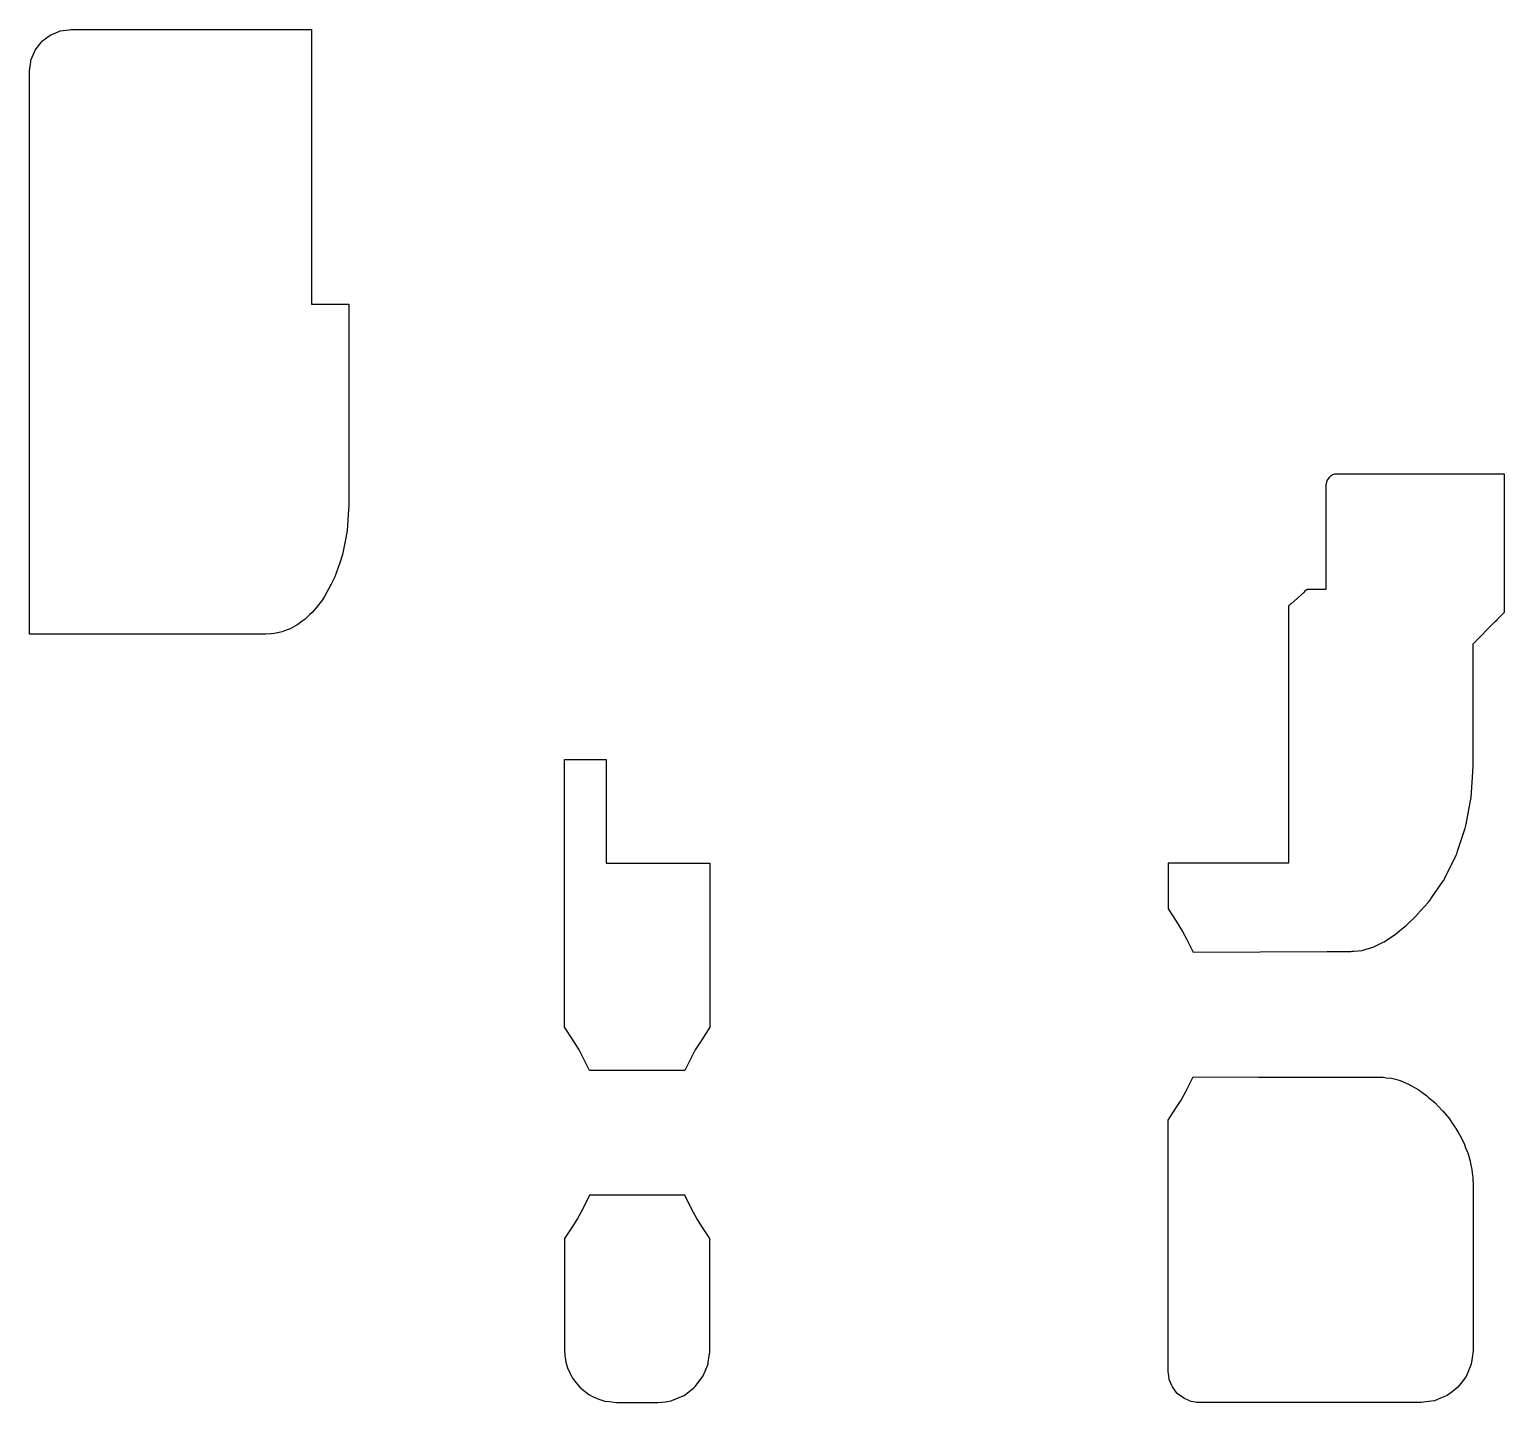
# Model space of a CAD drawing. Header units: metres. Extents: x 2.4 to 73.5, y -16 to 50.2.
import ezdxf

# ---------------------------------------------------------------- set-up
doc = ezdxf.new("R2010")
doc.units = ezdxf.units.M

msp = doc.modelspace()

# ---------------------------------------------------------------- linework, layer by layer
for p, q in [((2.986, 49.614), (3.339, 49.885)), ((3.339, 49.885), (3.4, 49.932)), ((3.4, 49.932), (3.811, 50.102)), ((3.811, 50.102), (3.882, 50.132)), ((3.882, 50.132), (4.324, 50.19)), ((4.324, 50.19), (4.4, 50.2)), ((4.4, 50.2), (5.831, 50.2)), ((5.831, 50.2), (5.941, 50.2)), ((5.941, 50.2), (6.062, 50.2)), ((6.062, 50.2), (6.184, 50.2)), ((6.184, 50.2), (6.29, 50.2)), ((6.29, 50.2), (6.367, 50.2)), ((6.367, 50.2), (14.51, 50.2)), ((14.51, 50.2), (14.582, 50.2)), ((14.582, 50.2), (14.675, 50.2)), ((14.675, 50.2), (14.776, 50.2)), ((14.776, 50.2), (14.873, 50.2)), ((14.873, 50.2), (14.958, 50.2)), ((14.958, 50.2), (16, 50.2)), ((16, 50.2), (16, 45.934)), ((2.468, 48.718), (2.639, 49.129)), ((2.639, 49.129), (2.668, 49.2)), ((2.668, 49.2), (2.939, 49.553)), ((2.939, 49.553), (2.986, 49.614)), ((2.4, 48.2), (2.458, 48.641)), ((2.458, 48.641), (2.468, 48.718)), ((2.4, 45.642), (2.4, 48.2)), ((2.4, 44.98), (2.4, 45.642)), ((16, 45.934), (16, 45.2)), ((16, 45.934), (16, 45.934)), ((2.4, 44.08), (2.4, 44.98)), ((16, 45.2), (16, 44.995)), ((16, 44.995), (16, 44.159)), ((16, 44.159), (16, 43.92)), ((2.4, 44.062), (2.4, 44.08)), ((2.4, 44.044), (2.4, 44.062)), ((2.4, 43.179), (2.4, 44.044)), ((16, 43.92), (16, 43.11)), ((2.4, 43.156), (2.4, 43.179)), ((2.4, 42.775), (2.4, 43.156)), ((2.4, 41.909), (2.4, 42.775)), ((16, 43.11), (16, 42.776)), ((16, 42.776), (16, 42.038)), ((16, 42.038), (16, 41.548)), ((2.4, 41.191), (2.4, 41.909)), ((16, 41.548), (16, 40.928)), ((2.4, 40.65), (2.4, 41.191)), ((2.4, 38.841), (2.4, 40.65)), ((16, 40.928), (16, 40.211)), ((16, 40.211), (16, 39.752)), ((16, 39.752), (16, 38.728)), ((2.4, 38.192), (2.4, 38.841)), ((16, 38.728), (16, 37.062)), ((2.4, 37.727), (2.4, 38.192)), ((2.4, 31.416), (2.4, 37.727)), ((16, 37.062), (16, 37.04)), ((16, 37.04), (16, 36.957)), ((16, 36.957), (17.717, 36.957)), ((17.717, 36.957), (17.8, 36.957)), ((17.8, 36.957), (17.8, 33.714)), ((17.8, 33.714), (17.8, 31.68)), ((2.4, 28.383), (2.4, 31.416)), ((17.8, 31.68), (17.8, 30.413)), ((17.8, 30.413), (17.8, 28.913)), ((17.8, 28.913), (17.8, 27.263)), ((64.986, 28.497), (64.947, 28.415)), ((65.001, 28.52), (64.986, 28.497)), ((65.055, 28.595), (65.001, 28.52)), ((65.126, 28.661), (65.055, 28.595)), ((65.138, 28.671), (65.126, 28.661)), ((65.221, 28.72), (65.138, 28.671)), ((65.23, 28.724), (65.221, 28.72)), ((65.321, 28.754), (65.23, 28.724)), ((65.393, 28.761), (65.321, 28.754)), ((65.397, 28.762), (65.393, 28.761)), ((65.4, 28.762), (65.397, 28.762)), ((65.796, 28.763), (65.4, 28.762)), ((67.273, 28.764), (65.796, 28.763)), ((70.445, 28.763), (67.273, 28.764)), ((73.512, 28.761), (70.445, 28.763)), ((73.516, 27.043), (73.512, 28.761)), ((2.4, 25.869), (2.4, 28.383)), ((64.907, 28.249), (64.9, 28.166)), ((64.9, 28.166), (64.9, 28.084)), ((64.9, 28.084), (64.9, 24.816)), ((64.912, 28.295), (64.907, 28.249)), ((64.935, 28.38), (64.912, 28.295)), ((64.947, 28.415), (64.935, 28.38)), ((17.8, 27.263), (17.771, 26.807)), ((73.516, 22.109), (73.516, 27.043)), ((17.771, 26.807), (17.723, 26.049)), ((2.4, 21.04), (2.4, 25.869)), ((17.638, 25.61), (17.496, 24.882)), ((17.723, 26.049), (17.638, 25.61)), ((17.357, 24.477), (17.126, 23.806)), ((17.496, 24.882), (17.357, 24.477)), ((64.9, 24.816), (64.9, 23.902)), ((17.126, 23.806), (16.939, 23.451)), ((64.9, 23.902), (64.9, 23.573)), ((64.9, 23.573), (64.9, 23.392)), ((16.628, 22.863), (16.519, 22.709)), ((16.939, 23.451), (16.628, 22.863)), ((63.835, 23.062), (63.228, 22.515)), ((63.893, 23.114), (63.835, 23.062)), ((63.946, 23.162), (63.893, 23.114)), ((63.969, 23.182), (63.946, 23.162)), ((63.988, 23.2), (63.969, 23.182)), ((64.759, 23.2), (63.988, 23.2)), ((64.9, 23.2), (64.759, 23.2)), ((64.9, 23.392), (64.9, 23.2)), ((16.022, 22.089), (15.896, 21.971)), ((16.219, 22.316), (16.022, 22.089)), ((16.338, 22.453), (16.219, 22.316)), ((16.519, 22.709), (16.338, 22.453)), ((63.101, 22.401), (63.1, 22.4)), ((63.1, 22.4), (63.1, 17.909)), ((63.106, 22.405), (63.101, 22.401)), ((63.113, 22.412), (63.106, 22.405)), ((63.123, 22.421), (63.113, 22.412)), ((63.136, 22.432), (63.123, 22.421)), ((63.151, 22.446), (63.136, 22.432)), ((63.187, 22.479), (63.151, 22.446)), ((63.228, 22.515), (63.187, 22.479)), ((73.452, 22.044), (73.516, 22.109)), ((15.192, 21.436), (14.961, 21.308)), ((15.331, 21.514), (15.192, 21.436)), ((15.552, 21.677), (15.331, 21.514)), ((15.686, 21.775), (15.552, 21.677)), ((15.896, 21.971), (15.686, 21.775)), ((72.714, 21.296), (73.068, 21.655)), ((73.068, 21.655), (73.155, 21.743)), ((73.068, 21.655), (73.068, 21.655)), ((73.155, 21.743), (73.166, 21.755)), ((73.166, 21.755), (73.449, 22.042)), ((73.449, 22.042), (73.452, 22.044)), ((9.514, 21.04), (2.4, 21.04)), ((13.8, 21.04), (9.514, 21.04)), ((14.045, 21.059), (13.8, 21.04)), ((14.192, 21.07), (14.045, 21.059)), ((14.434, 21.126), (14.192, 21.07)), ((14.58, 21.16), (14.434, 21.126)), ((14.818, 21.252), (14.58, 21.16)), ((14.961, 21.308), (14.818, 21.252)), ((72, 20.572), (72.358, 20.935)), ((72.358, 20.935), (72.714, 21.296)), ((72, 17.443), (72, 20.572)), ((63.1, 17.909), (63.1, 10)), ((72, 17.127), (72, 17.443)), ((72, 14.713), (72, 17.127)), ((28.2, 12.37), (28.2, 15)), ((28.2, 15), (28.576, 15)), ((28.576, 15), (30.2, 15)), ((30.2, 15), (30.2, 14.56)), ((30.2, 14.56), (30.2, 12.651)), ((71.927, 13.416), (71.99, 14.411)), ((71.99, 14.411), (72, 14.711)), ((72, 14.711), (72, 14.713)), ((72, 14.713), (72, 14.713)), ((71.662, 11.881), (71.859, 12.924)), ((71.859, 12.924), (71.902, 13.168)), ((71.902, 13.168), (71.927, 13.416)), ((28.2, 10.729), (28.2, 12.37)), ((30.2, 12.651), (30.2, 12.602)), ((30.2, 12.602), (30.2, 12.393)), ((30.2, 12.393), (30.2, 12.344)), ((30.2, 12.344), (30.2, 12.136)), ((30.2, 12.136), (30.2, 12.09)), ((30.2, 12.09), (30.2, 11.896)), ((30.2, 11.896), (30.2, 11.856)), ((30.2, 11.856), (30.2, 11.69)), ((30.2, 11.69), (30.2, 11.659)), ((30.2, 11.659), (30.2, 11.533)), ((30.2, 11.533), (30.2, 11.255)), ((71.25, 10.579), (71.616, 11.698)), ((71.616, 11.698), (71.662, 11.881)), ((28.2, 10.559), (28.2, 10.729)), ((30.2, 11.255), (30.2, 10)), ((28.2, 9.392), (28.2, 10.559)), ((30.2, 10), (31.538, 10)), ((31.538, 10), (35.2, 10)), ((35.2, 10), (35.2, 8.933)), ((35.2, 10), (35.2, 10)), ((60.241, 10), (57.3, 10)), ((57.3, 10), (57.3, 8.164)), ((60.327, 10), (60.241, 10)), ((62.398, 10), (60.327, 10)), ((63.1, 10), (62.398, 10)), ((70.624, 9.253), (71.164, 10.351)), ((71.164, 10.351), (71.211, 10.462)), ((71.211, 10.462), (71.25, 10.579)), ((28.2, 2.862), (28.2, 9.392)), ((70.599, 9.205), (70.624, 9.253)), ((35.2, 8.933), (35.2, 2.654)), ((69.989, 8.332), (70.571, 9.161)), ((70.571, 9.161), (70.599, 9.205)), ((57.3, 8.164), (57.3, 7.81)), ((69.311, 7.526), (69.838, 8.111)), ((69.838, 8.111), (69.911, 8.208)), ((69.911, 8.208), (69.989, 8.332)), ((57.3, 7.81), (57.692, 7.202)), ((57.692, 7.202), (57.999, 6.715)), ((68.772, 6.992), (69.219, 7.43)), ((69.219, 7.43), (69.288, 7.497)), ((69.288, 7.497), (69.311, 7.526)), ((57.999, 6.715), (58.201, 6.326)), ((67.772, 6.257), (68.243, 6.559)), ((68.243, 6.559), (68.542, 6.817)), ((68.542, 6.817), (68.772, 6.992)), ((58.201, 6.326), (58.5, 5.712)), ((58.5, 5.712), (64.965, 5.753)), ((64.965, 5.753), (66.128, 5.746)), ((66.128, 5.746), (66.177, 5.755)), ((66.177, 5.755), (66.266, 5.769)), ((66.266, 5.769), (66.649, 5.798)), ((66.649, 5.798), (66.897, 5.87)), ((66.897, 5.87), (67.178, 5.952)), ((67.178, 5.952), (67.633, 6.183)), ((67.633, 6.183), (67.708, 6.216)), ((67.708, 6.216), (67.772, 6.257)), ((28.2, 2.101), (28.2, 2.862)), ((35.2, 2.654), (35.2, 2.101)), ((28.592, 1.492), (28.2, 2.101)), ((28.899, 1.006), (28.592, 1.492)), ((34.808, 1.492), (34.501, 1.006)), ((35.2, 2.101), (34.808, 1.492)), ((29.101, 0.616), (28.899, 1.006)), ((34.501, 1.006), (34.299, 0.616)), ((29.4, 0.002), (29.101, 0.616)), ((30.841, 0.002), (29.4, 0.002)), ((34, 0.002), (30.841, 0.002)), ((34.299, 0.616), (34, 0.002)), ((58.162, -0.979), (58.5, -0.299)), ((58.5, -0.299), (61.653, -0.312)), ((61.653, -0.312), (67.668, -0.321)), ((67.668, -0.321), (67.832, -0.343)), ((67.832, -0.343), (68.067, -0.364)), ((68.067, -0.364), (68.262, -0.417)), ((68.262, -0.417), (68.489, -0.478)), ((68.489, -0.478), (68.605, -0.529)), ((68.605, -0.529), (68.924, -0.672)), ((68.924, -0.672), (68.929, -0.675)), ((68.929, -0.675), (68.94, -0.682)), ((68.94, -0.682), (69.239, -0.848)), ((57.924, -1.426), (58.162, -0.979)), ((69.239, -0.848), (69.355, -0.913)), ((69.355, -0.913), (69.531, -1.041)), ((69.531, -1.041), (69.774, -1.219)), ((69.774, -1.219), (69.809, -1.251)), ((69.809, -1.251), (69.87, -1.307)), ((69.87, -1.307), (70.072, -1.476)), ((57.3, -2.387), (57.645, -1.86)), ((57.645, -1.86), (57.924, -1.426)), ((70.072, -1.476), (70.169, -1.558)), ((70.169, -1.558), (70.318, -1.712)), ((70.318, -1.712), (70.533, -1.936)), ((70.533, -1.936), (70.552, -1.961)), ((70.552, -1.961), (70.587, -2.005)), ((70.587, -2.005), (70.768, -2.217)), ((57.3, -3.244), (57.3, -2.387)), ((70.768, -2.217), (70.858, -2.325)), ((70.858, -2.325), (70.968, -2.482)), ((70.968, -2.482), (71.144, -2.737)), ((71.144, -2.737), (71.155, -2.757)), ((71.155, -2.757), (71.177, -2.796)), ((71.177, -2.796), (71.32, -3.034)), ((57.3, -5.099), (57.3, -3.244)), ((71.32, -3.034), (71.386, -3.145)), ((71.386, -3.145), (71.469, -3.316)), ((71.469, -3.316), (71.586, -3.561)), ((71.586, -3.561), (71.603, -3.607)), ((71.603, -3.607), (71.643, -3.714)), ((71.643, -3.714), (71.715, -3.896)), ((71.715, -3.896), (71.743, -3.969)), ((71.743, -3.969), (71.807, -4.184)), ((71.807, -4.184), (71.861, -4.367)), ((71.861, -4.367), (71.883, -4.476)), ((71.883, -4.476), (71.94, -4.759)), ((71.94, -4.759), (71.942, -4.77)), ((71.942, -4.77), (71.946, -4.805)), ((71.946, -4.805), (71.977, -5.051)), ((57.3, -6.539), (57.3, -5.099)), ((71.977, -5.051), (71.986, -5.125)), ((71.986, -5.125), (71.992, -5.28)), ((71.992, -5.28), (72, -5.473)), ((72, -5.473), (72, -5.853)), ((72, -5.473), (72, -5.473)), ((29.4, -6.009), (29.062, -6.688)), ((32.903, -6.009), (29.4, -6.009)), ((34, -6.009), (32.903, -6.009)), ((34.338, -6.688), (34, -6.009)), ((72, -5.853), (72, -6.962)), ((29.062, -6.688), (28.824, -7.135)), ((34.576, -7.135), (34.338, -6.688)), ((57.3, -7.618), (57.3, -6.539)), ((72, -6.962), (72, -7.929)), ((28.545, -7.569), (28.2, -8.097)), ((28.824, -7.135), (28.545, -7.569)), ((34.855, -7.569), (34.576, -7.135)), ((35.2, -8.097), (34.855, -7.569)), ((57.3, -8.401), (57.3, -7.618)), ((28.2, -8.097), (28.2, -8.854)), ((35.2, -8.693), (35.2, -8.097)), ((57.3, -8.533), (57.3, -8.401)), ((57.3, -9.097), (57.3, -8.533)), ((72, -7.929), (72, -8.67)), ((28.2, -8.854), (28.2, -10.294)), ((35.2, -9.912), (35.2, -8.693)), ((35.2, -8.693), (35.2, -8.693)), ((57.3, -9.229), (57.3, -9.097)), ((57.3, -14.177), (57.3, -9.229)), ((72, -8.67), (72, -9.22)), ((72, -9.22), (72, -9.803)), ((35.2, -10.794), (35.2, -9.912)), ((72, -9.803), (72, -9.909)), ((72, -9.909), (72, -13.5)), ((28.2, -10.294), (28.2, -11.232)), ((28.2, -11.232), (28.2, -11.827)), ((35.2, -11.399), (35.2, -10.794)), ((28.2, -11.827), (28.2, -12.19)), ((35.2, -11.785), (35.2, -11.399)), ((35.2, -12.002), (35.2, -11.785)), ((35.2, -13.5), (35.2, -12.002)), ((28.2, -12.19), (28.2, -12.392)), ((28.2, -12.392), (28.2, -13.5)), ((28.2, -13.5), (28.21, -13.696)), ((35.197, -13.566), (35.2, -13.5)), ((72, -13.5), (71.954, -13.846)), ((28.21, -13.696), (28.212, -13.745)), ((28.212, -13.745), (28.241, -13.904)), ((28.241, -13.904), (28.263, -14.051)), ((28.263, -14.051), (28.347, -14.331)), ((34.88, -14.719), (35.104, -14.179)), ((35.104, -14.179), (35.119, -14.13)), ((35.119, -14.13), (35.123, -14.104)), ((35.123, -14.104), (35.124, -14.078)), ((35.124, -14.078), (35.167, -13.747)), ((35.167, -13.747), (35.197, -13.566)), ((57.3, -14.264), (57.3, -14.177)), ((71.915, -14.147), (71.781, -14.47)), ((71.954, -13.846), (71.915, -14.147)), ((28.347, -14.331), (28.449, -14.576)), ((28.449, -14.576), (28.585, -14.83)), ((28.585, -14.83), (28.752, -15.049)), ((34.499, -15.229), (34.856, -14.764)), ((34.856, -14.764), (34.88, -14.719)), ((57.3, -14.5), (57.3, -14.264)), ((57.326, -14.734), (57.3, -14.5)), ((57.347, -14.858), (57.326, -14.734)), ((57.351, -14.888), (57.347, -14.858)), ((57.469, -15.173), (57.351, -14.888)), ((71.665, -14.75), (71.452, -15.027)), ((71.781, -14.47), (71.665, -14.75)), ((28.752, -15.049), (28.932, -15.268)), ((28.932, -15.268), (29.137, -15.436)), ((29.137, -15.436), (29.375, -15.618)), ((29.375, -15.618), (29.602, -15.74)), ((33.963, -15.657), (34.433, -15.297)), ((34.433, -15.297), (34.468, -15.268)), ((34.468, -15.268), (34.499, -15.229)), ((57.501, -15.25), (57.469, -15.173)), ((57.688, -15.494), (57.501, -15.25)), ((57.739, -15.561), (57.688, -15.494)), ((57.983, -15.748), (57.739, -15.561)), ((70.991, -15.48), (70.75, -15.665)), ((71.268, -15.268), (70.991, -15.48)), ((71.452, -15.027), (71.268, -15.268)), ((29.602, -15.74), (29.892, -15.86)), ((29.892, -15.86), (30.132, -15.933)), ((30.132, -15.933), (30.363, -15.956)), ((30.363, -15.956), (30.57, -15.987)), ((30.57, -15.987), (30.7, -16)), ((30.7, -16), (32.022, -16)), ((32.022, -16), (32.7, -16)), ((32.7, -16), (33.044, -15.966)), ((33.044, -15.966), (33.334, -15.918)), ((33.334, -15.918), (33.374, -15.906)), ((33.374, -15.906), (33.924, -15.678)), ((33.924, -15.678), (33.963, -15.657)), ((58.05, -15.799), (57.983, -15.748)), ((58.334, -15.917), (58.05, -15.799)), ((58.412, -15.949), (58.334, -15.917)), ((58.517, -15.967), (58.412, -15.949)), ((58.658, -15.993), (58.517, -15.967)), ((58.677, -15.995), (58.658, -15.993)), ((58.695, -15.996), (58.677, -15.995)), ((58.738, -15.999), (58.695, -15.996)), ((58.757, -15.999), (58.738, -15.999)), ((58.8, -16), (58.757, -15.999)), ((66.852, -16), (58.8, -16)), ((69.5, -16), (66.852, -16)), ((69.846, -15.954), (69.5, -16)), ((70.147, -15.915), (69.846, -15.954)), ((70.427, -15.799), (70.147, -15.915)), ((70.75, -15.665), (70.427, -15.799))]:
    msp.add_line(p, q)

doc.saveas('drawing.dxf')
